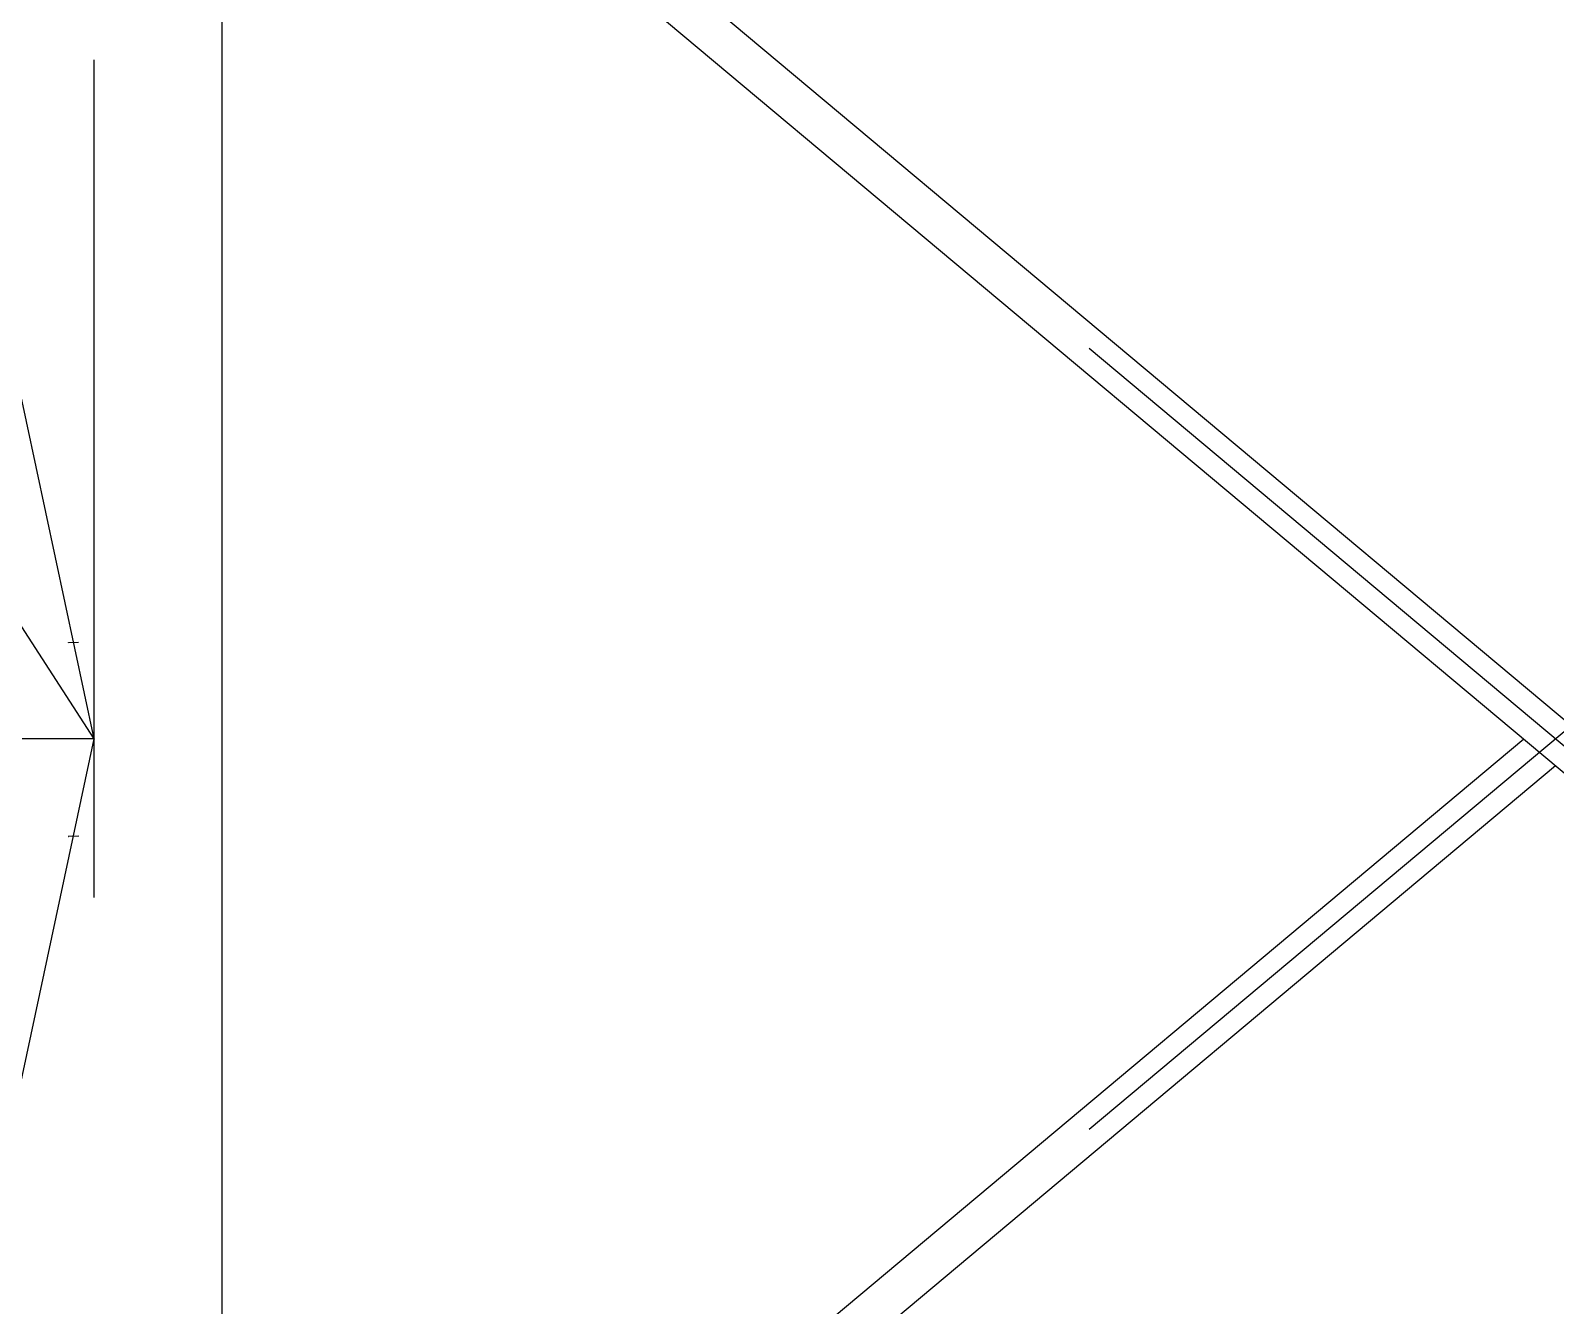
# Model space of a CAD drawing. Header units: millimetres. Extents: x 150209.93 to 150215.05, y 136675.65 to 136679.93.
# Drawn here: x 150213.6069 to 150213.7888, y 136676.5791 to 136676.7313 of the extents above; entities that cross this region are included whole.
import ezdxf

# ---------------------------------------------------------------- set-up
doc = ezdxf.new("R2010")
doc.units = ezdxf.units.MM
doc.header["$LTSCALE"] = 0.25
doc.linetypes.add('CENTER', pattern=[50.8, 31.75, -6.35, 6.35, -6.35])
doc.linetypes.add('XKITLINE00', pattern=[0])

# ---------------------------------------------------------------- blocks, each defined once
blk = doc.blocks.new('çatıı')
at = {"color": 8, "linetype": 'CENTER'}
for p, q in [((23430, 5080.27), (22900, 5900.27)), ((25173.61, 5810.27), (23430, 4350.27)), ((25173.61, 4350.27), (23430, 5810.27)), ((23430, 3985.69), (23430, 5629.8)), ((23430, 5080.27), (23342.5, 5490.27)), ((23420.7, 5137.85), (23414.75, 5137.72)), ((23429.99, 5080.27), (22900, 5080.27)), ((22900, 4260.27), (23430, 5080.27)), ((23342.5, 4670.27), (23430, 5080.27)), ((23420.58, 5022.26), (23414.63, 5022.13))]:
    blk.add_line(p, q, dxfattribs=at)
at = {"color": 8, "linetype": 'XKITLINE00'}
for p, q in [((23506.2, 5762.36), (25161.49, 4376.31)), ((23506.2, 5730.58), (25130.69, 4370.33)), ((23506.2, 5629.8), (23506.2, 4420.55)), ((23506.2, 4429.97), (24282.83, 5080.27)), ((23506.2, 4398.19), (24301.8, 5064.39))]:
    blk.add_line(p, q, dxfattribs=at)
for centre in [(23414.75, 5137.72), (23420.7, 5137.85), (23429.99, 5080.27), (23430, 5080.27), (23430, 5080.27), (23430, 5080.27), (23430, 5080.27), (23414.63, 5022.13), (23420.58, 5022.26)]:
    blk.add_circle(centre, 0.05, dxfattribs=at)

msp = doc.modelspace()

# ---------------------------------------------------------------- block references
at = {"xscale": 0.0002000170049888334, "yscale": 0.0002000170049888334, "zscale": 0.0002000170049888334}
msp.add_blockref('çatıı', (150208.92807, 136675.63059), dxfattribs=at)

doc.saveas('drawing.dxf')
